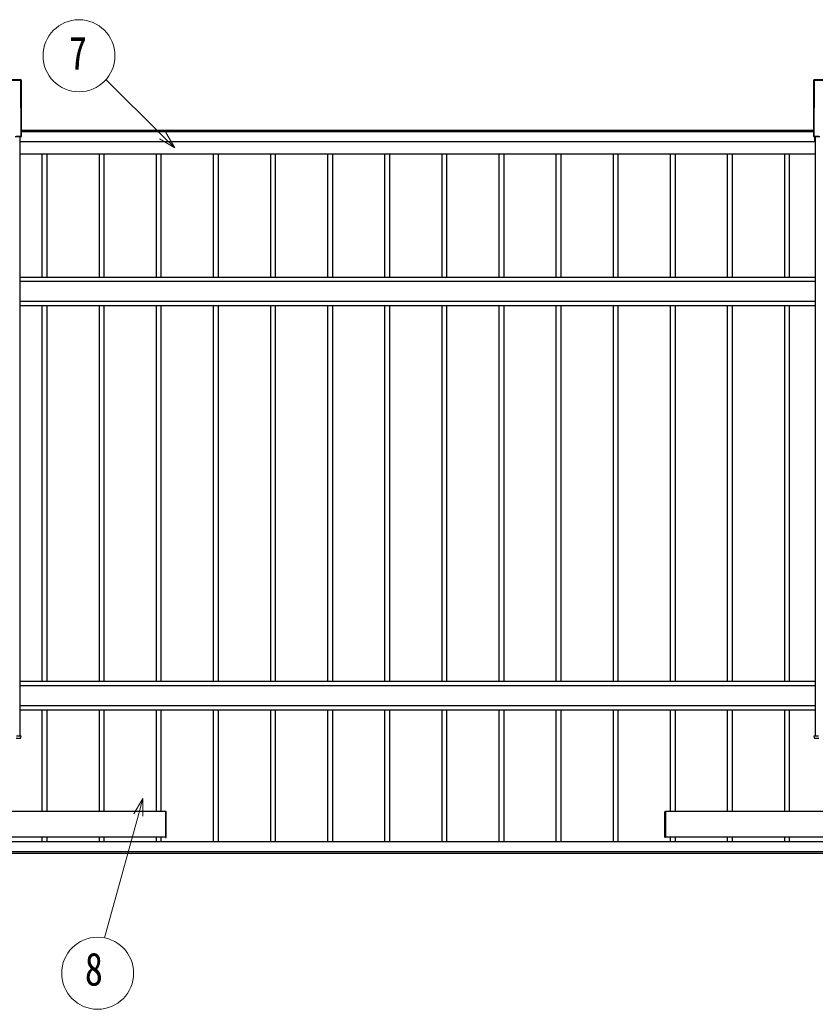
# Model space of a CAD drawing. Units: millimetres, scale not verified. Extents: x -14718 to 14718, y -10397 to 10401.
# Drawn here: x -4881 to -2095, y -878 to 2585 of the extents above; entities that cross this region are included whole.
import ezdxf
from ezdxf.enums import TextEntityAlignment as Align

# ---------------------------------------------------------------- set-up
doc = ezdxf.new("R2010")
doc.units = ezdxf.units.MM
doc.header["$LTSCALE"] = 50
doc.layers.add('0-6_YKK_A1', color=4, linetype='Continuous')
doc.layers.add('0-7_YKK_D', color=6, linetype='Continuous', lineweight=18)
doc.styles.add('ＭＳ ゴシック', font='')
doc.styles.get('ＭＳ ゴシック').set_extended_font_data('MS Gothic')

msp = doc.modelspace()

# ---------------------------------------------------------------- linework, layer by layer
at = {"layer": '0-6_YKK_A1'}
for p, q in [((-4876.16, 2373.93), (-4973.67, 2373.93)), ((-4876.16, 2373.93), (-4973.67, 2373.93)), ((-4973.19, 2373.45), (-4876.64, 2373.45)), ((-4876.64, 2372.93), (-4973.19, 2372.93)), ((-4876.64, 2373.45), (-4876.16, 2373.93)), ((-4876.64, 2373.45), (-4876.64, 2372.93)), ((-4876.01, 2176.75), (-4876.64, 2372.93)), ((-4876.16, 2373.93), (-4876.16, 2373.93)), ((-4875.66, 2373.43), (-4876.14, 2372.96)), ((-4876.14, 2372.96), (-4875.51, 2176.77)), ((-4875.03, 2176.29), (-4875.66, 2373.44)), ((-4875.66, 2373.44), (-4875.66, 2373.43)), ((-4875.03, 2176.29), (-4875.66, 2373.43)), ((-2100.17, 2373.44), (-2100.8, 2176.29)), ((-2100.32, 2176.77), (-2099.69, 2372.96)), ((-2100.17, 2373.43), (-2100.17, 2373.44)), ((-2099.69, 2372.96), (-2100.17, 2373.43)), ((-2099.19, 2372.93), (-2099.82, 2176.75)), ((-2002.16, 2373.93), (-2099.67, 2373.93)), ((-2099.67, 2373.93), (-2099.19, 2373.45)), ((-2002.16, 2373.93), (-2099.67, 2373.93)), ((-2099.67, 2373.93), (-2099.67, 2373.93)), ((-2099.19, 2373.45), (-2002.64, 2373.45)), ((-2099.19, 2373.45), (-2099.19, 2372.93)), ((-2002.64, 2372.93), (-2099.19, 2372.93)), ((-4875.1, 2198.11), (-2100.73, 2198.11)), ((-4875.08, 2193.11), (-2100.75, 2193.11)), ((-4875.08, 2193.09), (-2100.75, 2193.09)), ((-4896.16, 2175.79), (-4875.53, 2175.79)), ((-4896.16, 2175.79), (-4875.53, 2175.79)), ((-4876.01, 2176.28), (-4893.33, 2176.28)), ((-4892.39, 2176.75), (-4876.01, 2176.75)), ((-4879.91, 2175.79), (-4879.91, 78.86)), ((-4879.91, 2173.12), (-4878.91, 2173.12)), ((-4878.91, 2158.12), (-4878.91, 2175.79)), ((-4878.91, 2158.11), (-4878.91, 2175.79)), ((-4878.91, 2158.11), (-2096.91, 2158.11)), ((-4876.01, 2176.28), (-4876.01, 2176.75)), ((-4875.53, 2175.79), (-4876.01, 2176.28)), ((-4875.53, 2175.79), (-4875.53, 2175.79)), ((-4875.51, 2176.77), (-4875.03, 2176.29)), ((-4875.03, 2176.29), (-4875.03, 2176.29)), ((-2100.8, 2176.29), (-2100.8, 2176.29)), ((-2099.82, 2176.28), (-2100.3, 2175.79)), ((-2100.3, 2175.79), (-2079.54, 2175.79)), ((-2100.3, 2175.79), (-2079.54, 2175.79)), ((-2100.3, 2175.79), (-2100.3, 2175.79)), ((-2099.82, 2176.75), (-2083.44, 2176.75)), ((-2099.82, 2176.75), (-2099.82, 2176.28)), ((-2082.5, 2176.28), (-2099.82, 2176.28)), ((-2096.91, 2158.11), (-2096.91, 2175.79)), ((-2096.91, 2173.12), (-2095.91, 2173.12)), ((-2095.91, 2175.79), (-2095.91, 78.86)), ((-4879.91, 2115.12), (-4786.81, 2115.12)), ((-4801.91, 1684.34), (-4801.91, 2115.12)), ((-4801.91, 2115.12), (-4586.81, 2115.12)), ((-4784.91, 1684.34), (-4784.91, 2115.12)), ((-4601.91, 1684.34), (-4601.91, 2115.12)), ((-4601.91, 2115.12), (-4386.81, 2115.12)), ((-4584.91, 1684.34), (-4584.91, 2115.12)), ((-4401.91, 1684.34), (-4401.91, 2115.12)), ((-4401.91, 2115.12), (-4186.81, 2115.12)), ((-4384.91, 1684.34), (-4384.91, 2115.12)), ((-4201.91, 1684.34), (-4201.91, 2115.12)), ((-4201.91, 2115.12), (-3986.81, 2115.12)), ((-4184.91, 1684.34), (-4184.91, 2115.12)), ((-4001.91, 1684.34), (-4001.91, 2115.12)), ((-4001.91, 2115.12), (-3786.81, 2115.12)), ((-3984.91, 1684.34), (-3984.91, 2115.12)), ((-3801.91, 1684.34), (-3801.91, 2115.12)), ((-3801.91, 2115.12), (-3586.81, 2115.12)), ((-3784.91, 1684.34), (-3784.91, 2115.12)), ((-3601.91, 1684.34), (-3601.91, 2115.12)), ((-3601.91, 2115.12), (-3386.81, 2115.12)), ((-3584.91, 1684.34), (-3584.91, 2115.12)), ((-3401.91, 1684.34), (-3401.91, 2115.12)), ((-3401.91, 2115.12), (-3186.81, 2115.12)), ((-3384.91, 1684.34), (-3384.91, 2115.12)), ((-3201.91, 1684.34), (-3201.91, 2115.12)), ((-3201.91, 2115.12), (-2986.81, 2115.12)), ((-3184.91, 1684.34), (-3184.91, 2115.12)), ((-3001.91, 1684.34), (-3001.91, 2115.12)), ((-3001.91, 2115.12), (-2786.81, 2115.12)), ((-2984.91, 1684.34), (-2984.91, 2115.12)), ((-2801.91, 1684.34), (-2801.91, 2115.12)), ((-2801.91, 2115.12), (-2586.81, 2115.12)), ((-2784.91, 1684.34), (-2784.91, 2115.12)), ((-2601.91, 1684.34), (-2601.91, 2115.12)), ((-2601.91, 2115.12), (-2386.81, 2115.12)), ((-2584.91, 1684.34), (-2584.91, 2115.12)), ((-2401.91, 1684.34), (-2401.91, 2115.12)), ((-2401.91, 2115.12), (-2186.81, 2115.12)), ((-2384.91, 1684.34), (-2384.91, 2115.12)), ((-2201.91, 1684.34), (-2201.91, 2115.12)), ((-2201.91, 2115.12), (-2095.91, 2115.12)), ((-2184.91, 1684.34), (-2184.91, 2115.12)), ((-4879.91, 1684.34), (-2095.91, 1684.34)), ((-4879.91, 1669.34), (-2095.91, 1669.34)), ((-4879.91, 1599.34), (-2095.91, 1599.34)), ((-4879.91, 1584.34), (-2095.91, 1584.34)), ((-4801.91, 269.65), (-4801.91, 1584.34)), ((-4784.91, 269.65), (-4784.91, 1584.34)), ((-4601.91, 269.65), (-4601.91, 1584.34)), ((-4584.91, 269.65), (-4584.91, 1584.34)), ((-4401.91, 269.65), (-4401.91, 1584.34)), ((-4384.91, 269.65), (-4384.91, 1584.34)), ((-4201.91, 269.65), (-4201.91, 1584.34)), ((-4184.91, 269.65), (-4184.91, 1584.34)), ((-4001.91, 269.65), (-4001.91, 1584.34)), ((-3984.91, 269.65), (-3984.91, 1584.34)), ((-3801.91, 269.65), (-3801.91, 1584.34)), ((-3784.91, 269.65), (-3784.91, 1584.34)), ((-3601.91, 269.65), (-3601.91, 1584.34)), ((-3584.91, 269.65), (-3584.91, 1584.34)), ((-3401.91, 269.65), (-3401.91, 1584.34)), ((-3384.91, 269.65), (-3384.91, 1584.34)), ((-3201.91, 269.65), (-3201.91, 1584.34)), ((-3184.91, 269.65), (-3184.91, 1584.34)), ((-3001.91, 269.65), (-3001.91, 1584.34)), ((-2984.91, 269.65), (-2984.91, 1584.34)), ((-2801.91, 269.65), (-2801.91, 1584.34)), ((-2784.91, 269.65), (-2784.91, 1584.34)), ((-2601.91, 269.65), (-2601.91, 1584.34)), ((-2584.91, 269.65), (-2584.91, 1584.34)), ((-2401.91, 269.65), (-2401.91, 1584.34)), ((-2384.91, 269.65), (-2384.91, 1584.34)), ((-2201.91, 269.65), (-2201.91, 1584.34)), ((-2184.91, 269.65), (-2184.91, 1584.34)), ((-4879.91, 269.65), (-2095.91, 269.65)), ((-4879.91, 254.65), (-2095.91, 254.65)), ((-4879.91, 184.65), (-2095.91, 184.65)), ((-4879.91, 169.65), (-2095.91, 169.65)), ((-4801.91, -186.6), (-4801.91, 169.65)), ((-4784.91, -186.6), (-4784.91, 169.65)), ((-4601.91, -186.6), (-4601.91, 169.65)), ((-4584.91, -186.6), (-4584.91, 169.65)), ((-4401.91, -186.6), (-4401.91, 169.65)), ((-4384.91, -186.6), (-4384.91, 169.65)), ((-4201.91, -291.6), (-4201.91, 169.65)), ((-4184.91, -291.6), (-4184.91, 169.65)), ((-4001.91, -291.6), (-4001.91, 169.65)), ((-3984.91, -291.6), (-3984.91, 169.65)), ((-3801.91, -291.6), (-3801.91, 169.65)), ((-3784.91, -291.6), (-3784.91, 169.65)), ((-3601.91, -291.6), (-3601.91, 169.65)), ((-3584.91, -291.6), (-3584.91, 169.65)), ((-3401.91, -291.6), (-3401.91, 169.65)), ((-3384.91, -291.6), (-3384.91, 169.65)), ((-3201.91, -291.6), (-3201.91, 169.65)), ((-3184.91, -291.6), (-3184.91, 169.65)), ((-3001.91, -291.6), (-3001.91, 169.65)), ((-2984.91, -291.6), (-2984.91, 169.65)), ((-2801.91, -291.6), (-2801.91, 169.65)), ((-2784.91, -291.6), (-2784.91, 169.65)), ((-2601.91, -186.6), (-2601.91, 169.65)), ((-2584.91, -186.6), (-2584.91, 169.65)), ((-2401.91, -186.6), (-2401.91, 169.65)), ((-2384.91, -186.6), (-2384.91, 169.65)), ((-2201.91, -186.6), (-2201.91, 169.65)), ((-2184.91, -186.6), (-2184.91, 169.65)), ((-4879.51, 69.36), (-4893.08, 69.36)), ((-4892.56, 78.86), (-4877.54, 78.86)), ((-4877.54, 78.86), (-4877.04, 78.86)), ((-4877.04, 78.86), (-4877.51, 71.24)), ((-2098.29, 78.86), (-2083.27, 78.86)), ((-2082.75, 69.36), (-2096.32, 69.36)), ((-4369.92, -186.6), (-5419.92, -186.6)), ((-4367.42, -276.01), (-4367.42, -187.19)), ((-2622.42, -276.01), (-2622.42, -187.19)), ((-1569.92, -186.6), (-2619.92, -186.6)), ((-4801.91, -291.6), (-4801.91, -276.6)), ((-4784.91, -291.6), (-4784.91, -276.6)), ((-4601.91, -291.6), (-4601.91, -276.6)), ((-4584.91, -291.6), (-4584.91, -276.6)), ((-4401.91, -291.6), (-4401.91, -276.6)), ((-4384.91, -291.6), (-4384.91, -276.6)), ((-4369.92, -276.1), (-4369.92, -277.1)), ((-4369.92, -277.1), (-4368.36, -277)), ((-2619.92, -277.1), (-2621.48, -277)), ((-2619.92, -276.1), (-2619.92, -277.1)), ((-2601.91, -291.6), (-2601.91, -276.6)), ((-2584.91, -291.6), (-2584.91, -276.6)), ((-2401.91, -291.6), (-2401.91, -276.6)), ((-2384.91, -291.6), (-2384.91, -276.6)), ((-2201.91, -291.6), (-2201.91, -276.6)), ((-2184.91, -291.6), (-2184.91, -276.6)), ((-5987.41, -291.6), (-1012.91, -291.6)), ((-5986.41, -326.6), (-993.91, -326.6)), ((-5986.41, -331.6), (-993.91, -331.6))]:
    msp.add_line(p, q, dxfattribs=at)
for points in [[(-2100.17, 2373.43), (-2100.8, 2176.29), (-2100.32, 2176.77)], [(-2098.32, 71.24), (-2098.79, 78.86), (-2098.29, 78.86)], [(-4369.92, -276.6), (-5419.92, -276.6), (-5419.92, -186.6)], [(-4368.36, -186.2), (-4369.92, -186.1), (-4369.92, -187.1), (-4369.92, -276.1)], [(-2621.48, -186.2), (-2619.92, -186.1), (-2619.92, -187.1), (-2619.92, -276.1)], [(-1569.92, -276.6), (-2619.92, -276.6), (-2619.92, -186.6)]]:
    msp.add_lwpolyline(points, dxfattribs=at)
for centre, radius, start, end in [((-4876.64, 2372.95), 0.501, 0.24971, 89.75029), ((-4876.53, 2375.69), 2.76, 267.8048, 278.19817), ((-4876.16, 2373.43), 0.5, 0.18366, 90), ((-4876.16, 2373.43), 0.501, 0.24971, 89.75029), ((-2099.67, 2373.43), 0.5, 90, 179.81634), ((-2099.67, 2373.43), 0.501, 90.24971, 179.75029), ((-2099.19, 2372.95), 0.501, 90.24971, 179.75029), ((-2099.3, 2375.69), 2.76, 261.80183, 272.1952), ((-4876.01, 2176.78), 0.501, 270.24971, 359.75029), ((-4875.9, 2179.5), 2.76, 267.8048, 278.19817), ((-4875.53, 2176.29), 0.5, 270, 0.18366), ((-4875.53, 2176.29), 0.501, 270.24971, 359.75029), ((-2100.3, 2176.29), 0.5, 179.81634, 270), ((-2100.3, 2176.29), 0.501, 180.24971, 269.75029), ((-2099.82, 2176.78), 0.501, 180.24971, 269.75029), ((-2099.93, 2179.5), 2.76, 261.80183, 272.1952), ((-4879.51, 71.36), 2, 270, 356.5), ((-2096.32, 71.36), 2, 183.5, 270), ((-4368.42, -187.19), 1, 0, 86.5), ((-2621.42, -187.19), 1, 93.5, 180), ((-4368.42, -276.01), 1, 273.5, 0), ((-2621.42, -276.01), 1, 180, 266.5)]:
    msp.add_arc(centre, radius, start, end, dxfattribs=at)
at = {"layer": '0-7_YKK_D'}
for points in [[(-4338.06, 2136.95), (-4380.35, 2178.81), (-4578.75, 2375.16)], [(-4369.14, 2190.14), (-4338.06, 2136.95), (-4391.57, 2167.48)], [(-4449.61, -141.04), (-4465.37, -198.41), (-4583.56, -628.53)], [(-4480.75, -194.19), (-4449.61, -141.04), (-4450, -202.64)]]:
    msp.add_lwpolyline(points, dxfattribs=at)
for centre in [(-4673.14, 2458.63), (-4607.82, -752.17)]:
    msp.add_circle(centre, 126, dxfattribs=at)

# ---------------------------------------------------------------- texts
at = {"layer": '0-7_YKK_D', "style": 'ＭＳ ゴシック', "width": 0.8}
for s, p in [('7', (-4708.09, 2375.96)), ('8', (-4652.45, -830))]:
    msp.add_text(s, height=115.5, dxfattribs=at).set_placement(p, align=Align.BOTTOM_LEFT)

doc.saveas('drawing.dxf')
